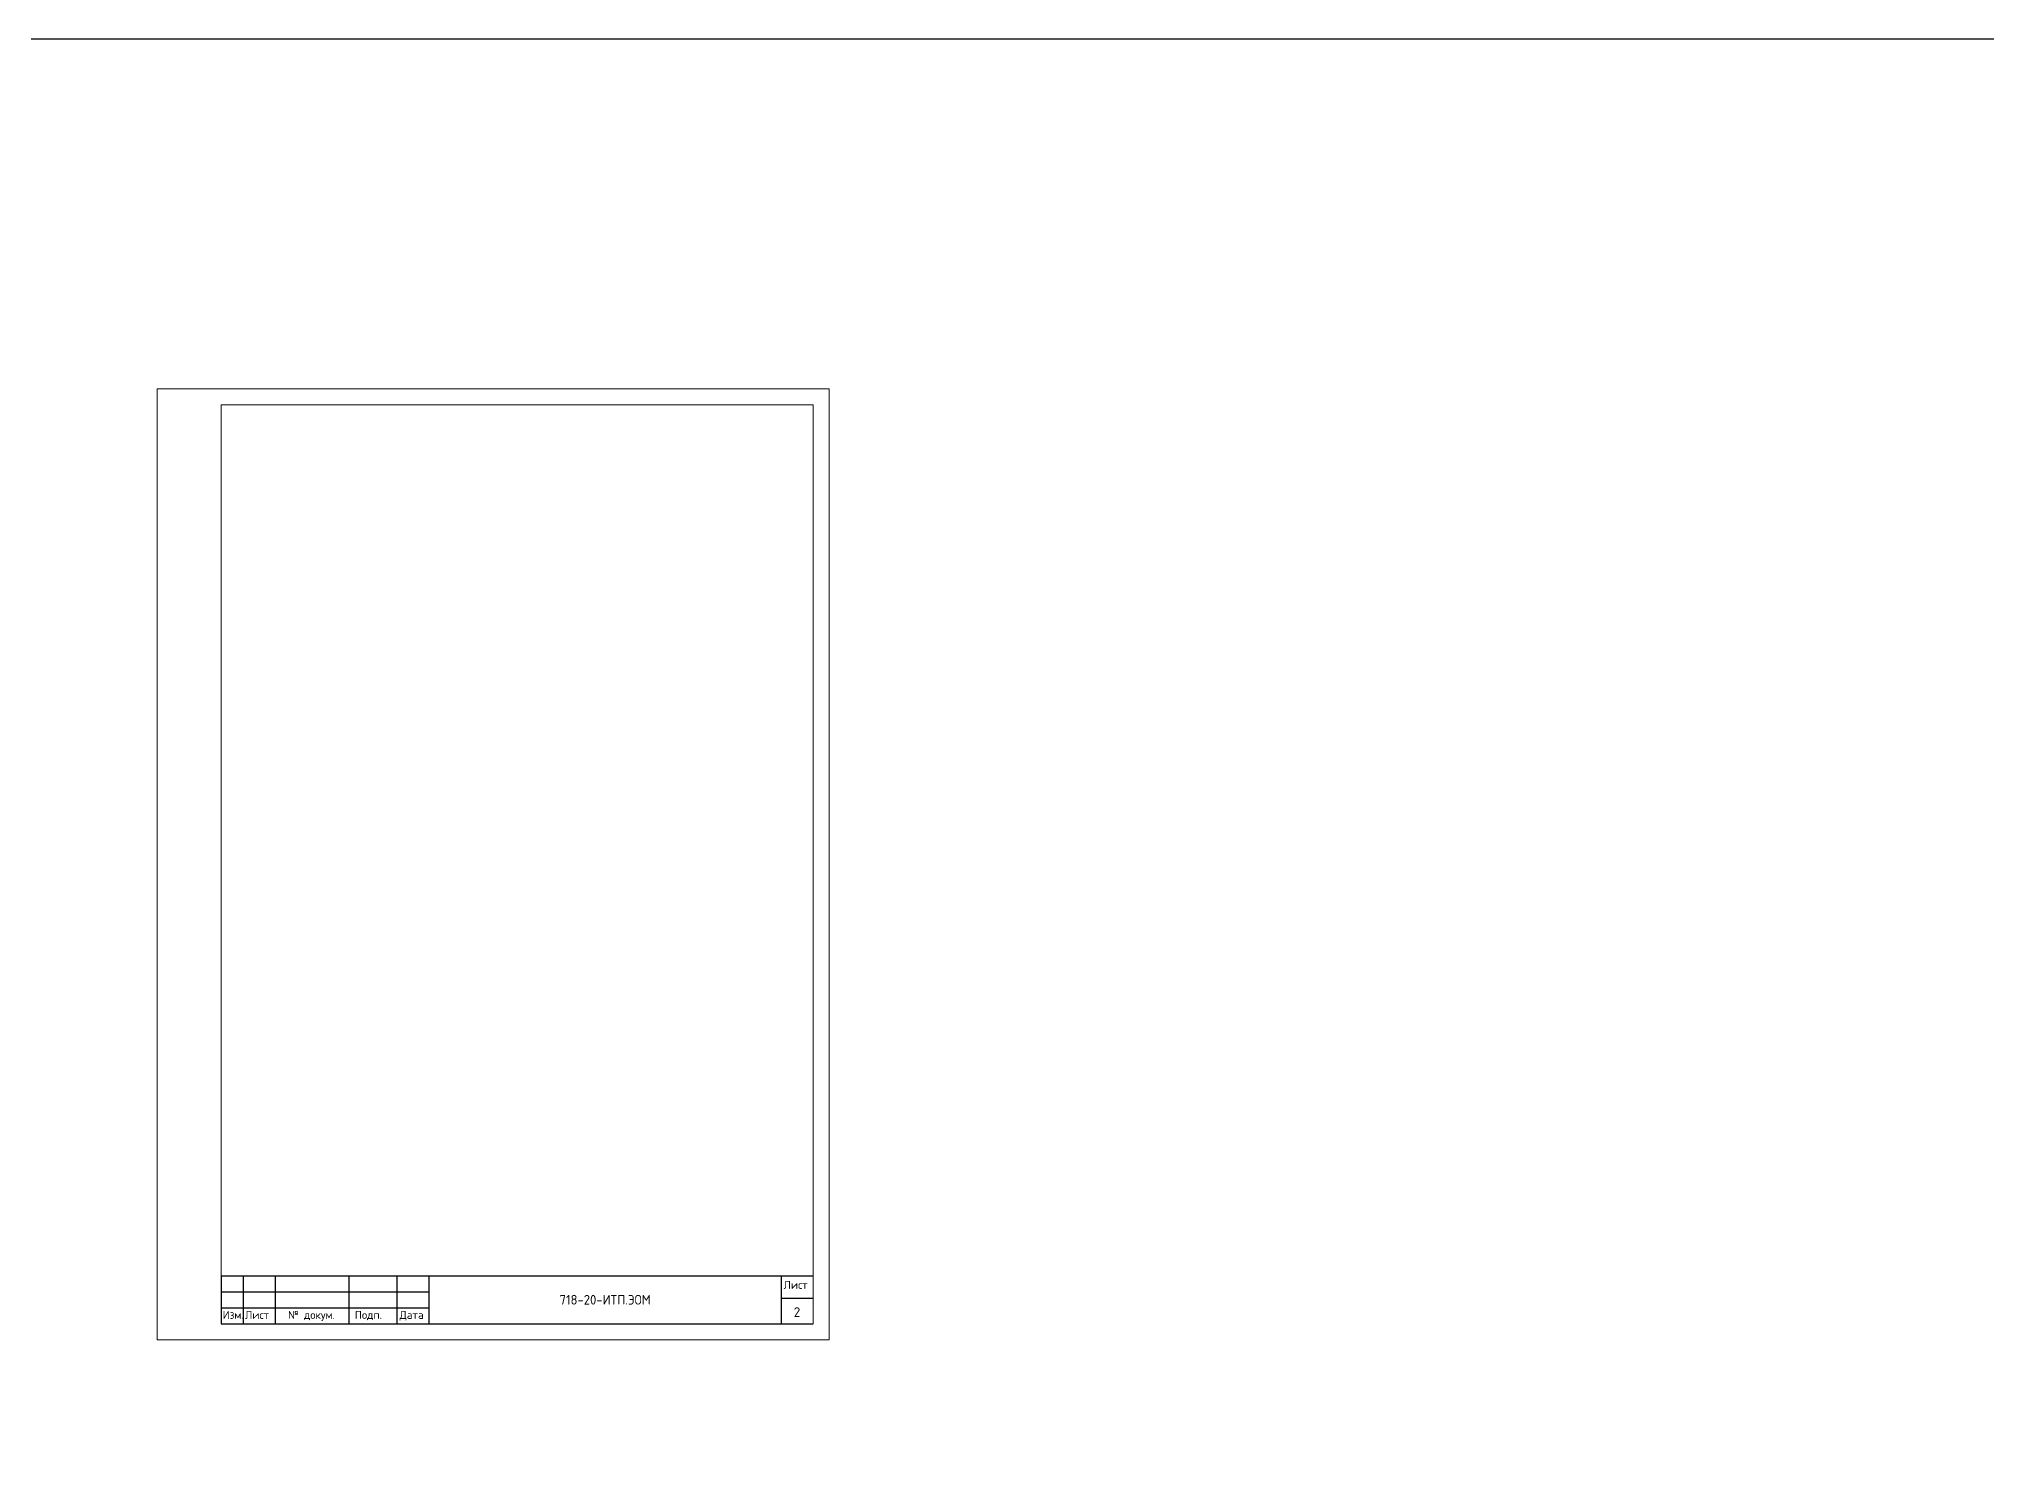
# Model space of a CAD drawing. Header units: millimetres. Extents: x 1606 to 7674, y 609 to 4159.
# Drawn here: x 5469 to 6077, y 3716 to 4159 of the extents above; entities that cross this region are included whole.
import ezdxf

# ---------------------------------------------------------------- set-up
doc = ezdxf.new("R2010")
doc.units = ezdxf.units.MM
doc.linetypes.add('K5LT_BASIC', pattern=[0])
doc.linetypes.add('K5LT_THIN', pattern=[0])
for name, color, linetype in [('0 VIEW0', 7, 'Continuous'), ('24VDC', 7, 'Continuous'), ('Штамп', 7, 'Continuous')]:
    doc.layers.add(name, color=color, linetype=linetype)

msp = doc.modelspace()

# ---------------------------------------------------------------- linework, layer by layer
at = {"color": 7, "linetype": 'K5LT_BASIC', "lineweight": 25}
for p, q in [((5525.82871, 3772.83388), (5710.82871, 3772.83388)), ((5700.82871, 3772.83388), (5700.82871, 3757.83388)), ((5525.82871, 3767.83388), (5590.82871, 3767.83388)), ((5525.82871, 3762.83388), (5532.82871, 3762.83388)), ((5532.82871, 3762.83388), (5542.82871, 3762.83388)), ((5542.82871, 3762.83388), (5565.82871, 3762.83388)), ((5565.82871, 3762.83388), (5580.82871, 3762.83388)), ((5580.82871, 3762.83388), (5590.82871, 3762.83388)), ((5700.82871, 3765.83388), (5710.82871, 3765.83388)), ((5525.82871, 3757.83388), (5710.82428, 3757.83388))]:
    msp.add_line(p, q, dxfattribs=at)
at = {"layer": '0 VIEW0', "color": 7, "linetype": 'K5LT_THIN', "lineweight": 15}
for p, q in [((5505.82871, 4049.83388), (5715.82871, 4049.83388)), ((5505.82871, 3752.83388), (5505.82871, 4049.83388)), ((5715.82871, 4049.83388), (5715.82871, 3752.83388)), ((5710.82871, 4044.83388), (5525.82871, 4044.83388)), ((5525.82871, 4044.83388), (5525.82871, 3757.83388)), ((5710.82871, 4044.83388), (5710.82871, 3757.83388)), ((5715.82871, 3752.83388), (5505.82871, 3752.83388))]:
    msp.add_line(p, q, dxfattribs=at)
at = {"layer": '24VDC', "color": 4, "ltscale": 2}
msp.add_lwpolyline([(3093.50136, 4159.07542), (7446.68843, 4159.07542), (7446.68843, 608.90193), (3093.50136, 608.90193)], close=True, dxfattribs=at)
at = {"layer": 'Штамп', "color": 7, "linetype": 'K5LT_BASIC'}
for p, q in [((5525.82871, 3772.83388), (5525.82871, 3757.83388)), ((5532.82871, 3757.83388), (5532.82871, 3772.83388)), ((5542.82871, 3757.83388), (5542.82871, 3772.83388)), ((5565.82871, 3757.83388), (5565.82871, 3772.83388)), ((5580.82871, 3757.83388), (5580.82871, 3772.83388)), ((5590.82871, 3757.83388), (5590.82871, 3772.83388))]:
    msp.add_line(p, q, dxfattribs=at)

# ---------------------------------------------------------------- texts
at = {"color": 7, "linetype": 'K5LT_BASIC', "lineweight": 25}
for s, insert, char_height, width, attachment_point in [('{\\fISOCPEUR|b0|i0|c204|p34;Лист}', (5701.58455, 3771.2353), 2.5, 12.9146, 1), ('{\\fISOCPEUR|b0|i0|c204|p34;Изм.}', (5526.30208, 3761.85401), 2.5, 9.4325, 1), ('{\\fISOCPEUR|b0|i0|c204|p34;Лист}', (5533.30208, 3761.85401), 2.5, 9.4325, 1), ('{\\fISOCPEUR|b0|i0|c204|p34;№ докум.}', (5546.74033, 3761.85401), 2.5, 16.1195665, 1), ('{\\fISOCPEUR|b0|i0|c204|p34;Подп.}', (5567.62385, 3761.85401), 2.5, 9.4325, 1), ('{\\fISOCPEUR|b0|i0|c204|p34;Дата}', (5581.59456, 3761.85401), 2.5, 9.4325, 1), ('{\\fISOCPEUR|b0|i0|c204|p34;2}', (5705.77127, 3761.48392), 3, 12.9146, 5)]:
    msp.add_mtext(s, dxfattribs=dict(at, insert=insert, char_height=char_height, width=width, attachment_point=attachment_point))
at = {"layer": '24VDC', "insert": (5645.82871, 3765.33388), "char_height": 3, "width": 110, "attachment_point": 5}
msp.add_mtext('{\\fISOCPEUR|b0|i0|c204|p34;\\W0.957;\\C3;718-20-ИТП.ЭОМ}', dxfattribs=at)

doc.saveas('drawing.dxf')
